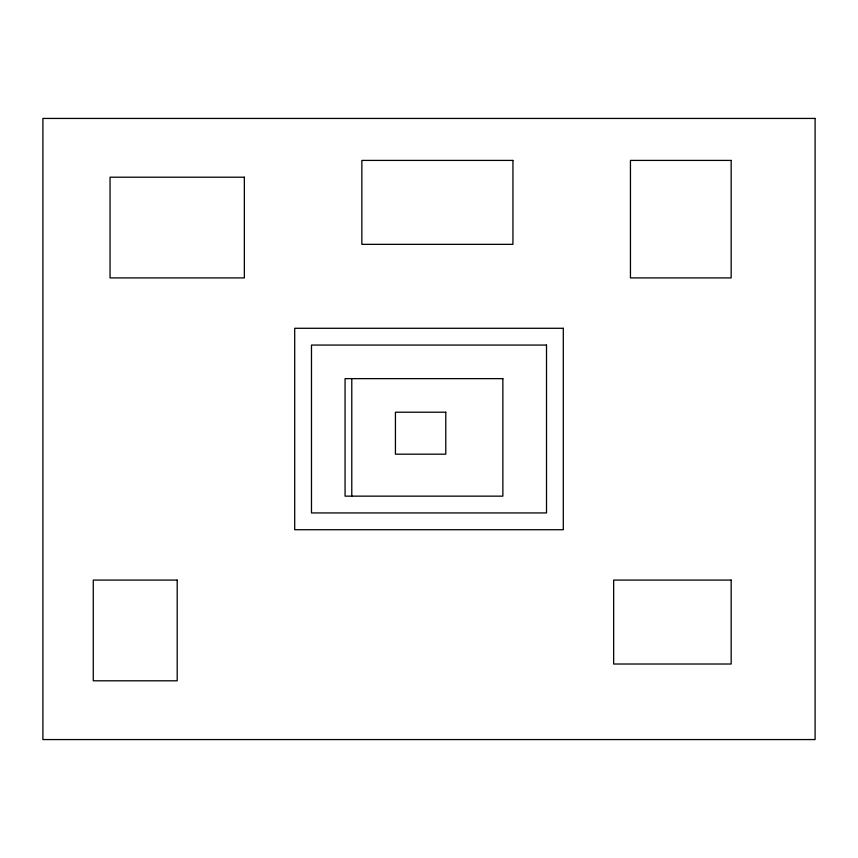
<?xml version="1.0" encoding="UTF-8"?>
<svg xmlns="http://www.w3.org/2000/svg" width="858" height="858" viewBox="0 0 858 858"><rect width="100%" height="100%" fill="white"/><g stroke="black" fill="none" stroke-linecap="round" stroke-linejoin="round"><path stroke-width="1.29" d="M351.78 378.635L351.78 496.149M815.1 118.436L42.9 118.436L42.9 739.564L815.1 739.564L815.1 118.436M512.934 160.414L361.851 160.414L361.851 244.348L512.934 244.348L512.934 160.414M731.166 160.414L630.448 160.414L630.448 277.917L731.166 277.917L731.166 160.414M244.348 177.198L110.049 177.198L110.049 277.917L244.348 277.917L244.348 177.198M563.298 328.282L294.702 328.282L294.702 529.718L563.298 529.718L563.298 328.282M546.514 345.066L311.486 345.066L311.486 512.934L546.514 512.934L546.514 345.066M502.863 378.635L345.066 378.635L345.066 496.149L502.863 496.149L502.863 378.635M445.785 412.215L395.431 412.215L395.431 454.182L445.785 454.182L445.785 412.215M177.198 580.083L93.265 580.083L93.265 680.802L177.198 680.802L177.198 580.083M731.166 580.083L613.652 580.083L613.652 664.017L731.166 664.017L731.166 580.083"/></g></svg>
